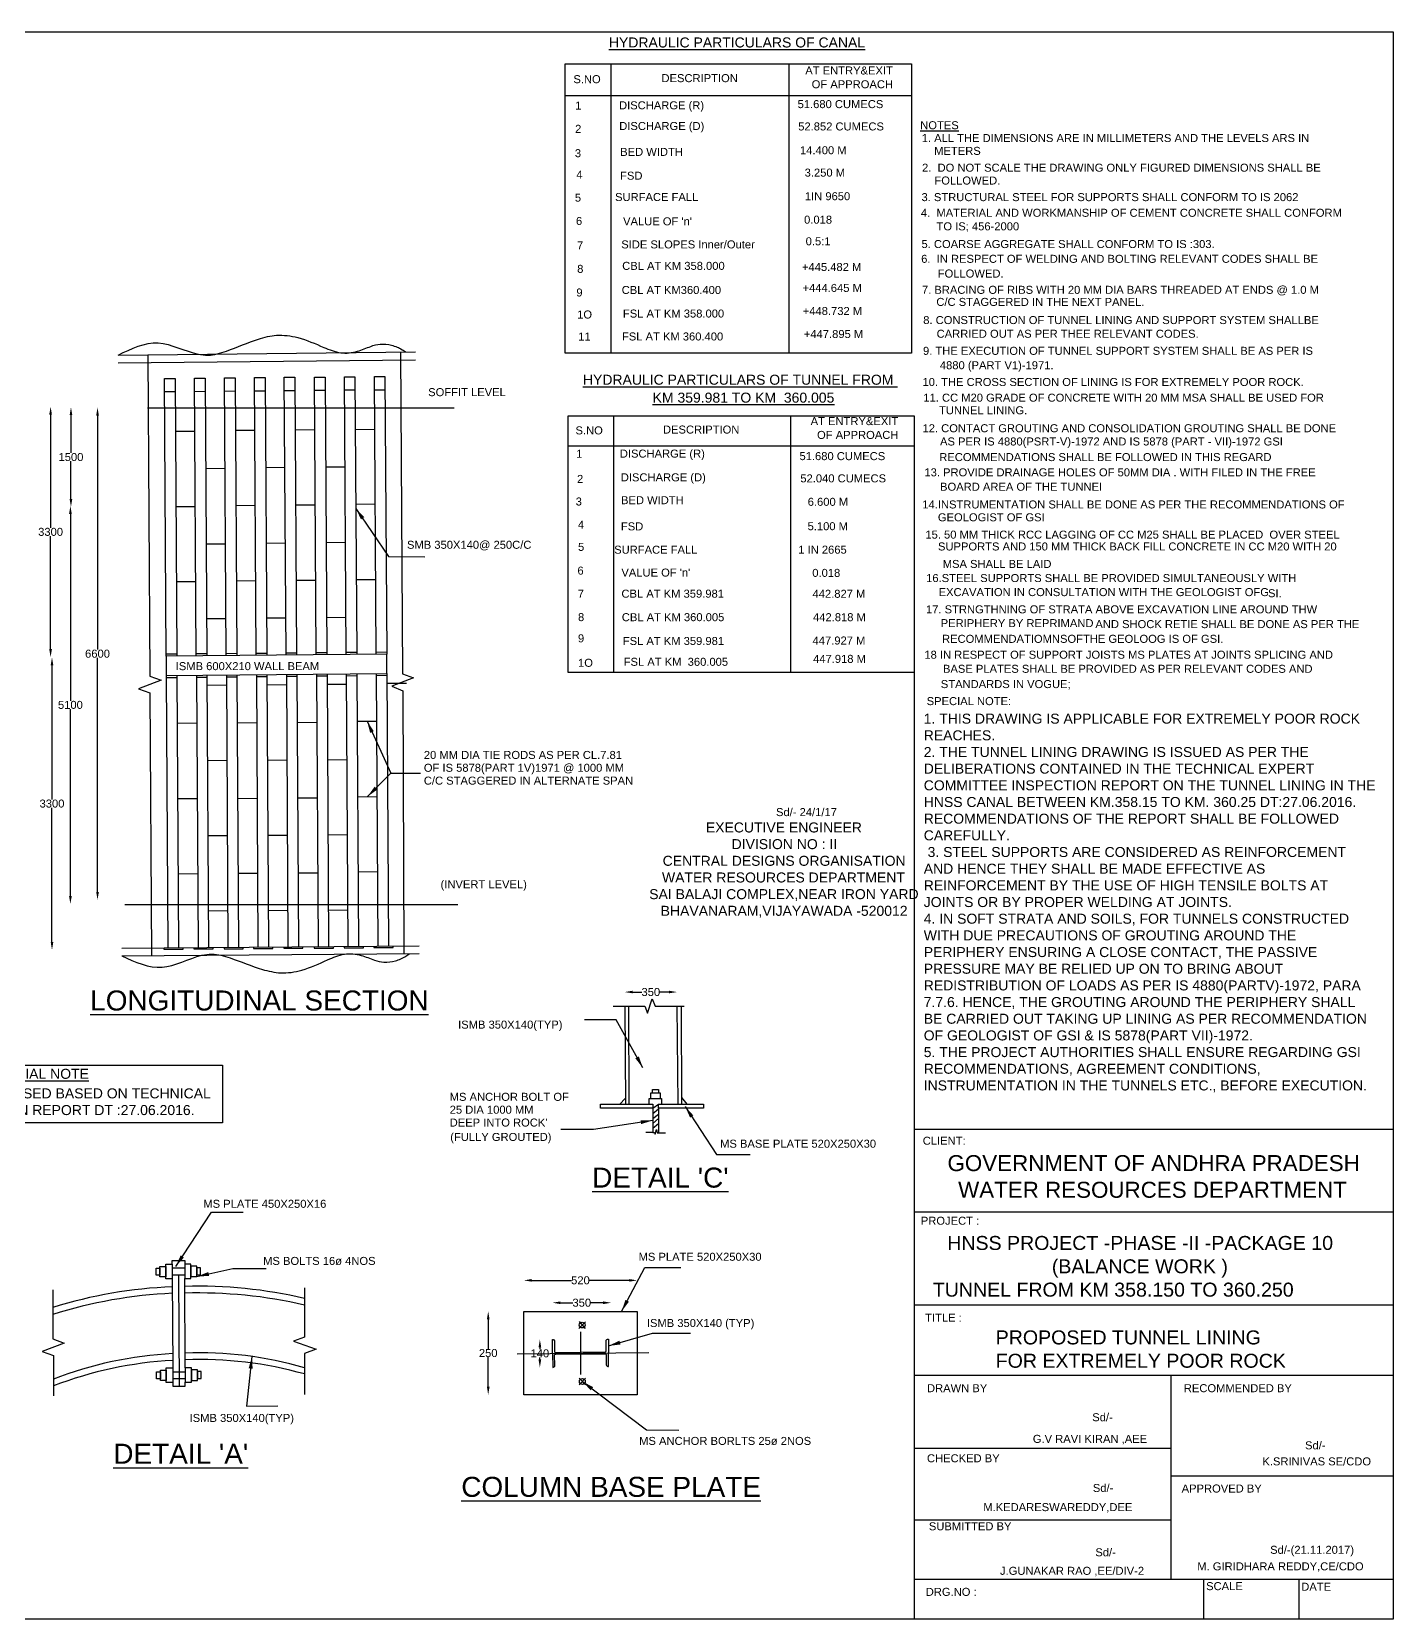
# Model space of a CAD drawing. Header units: millimetres. Extents: x -6547300 to -6541481, y 11661253 to 11665221.
# Drawn here: x -6544885 to -6541481, y 11661253 to 11665221 of the extents above; entities that cross this region are included whole.
import ezdxf

# ---------------------------------------------------------------- set-up
doc = ezdxf.new("R2010")
doc.units = ezdxf.units.MM
doc.header["$MEASUREMENT"] = 0
doc.layers.add('TEXT', color=7, linetype='Continuous')
doc.styles.get("Standard").update_dxf_attribs({"font": 'arial.ttf', "height": 20})
doc.dimstyles.get("Standard").update_dxf_attribs({"dimtxt": 200, "dimasz": 110, "dimexe": 0.18, "dimexo": 0.0625, "dimgap": 0.09, "dimtad": 0, "dimtih": 1, "dimtoh": 1, "dimdec": 0, "dimzin": 0, "dimdsep": 46, "dimtxsty": 'Standard', "dimblk": 'OBLIQUE', "dimcen": 0.09, "dimse1": 1, "dimse2": 1, "dimadec": 0, "dimazin": 0, "dimtfac": 1, "dimtdec": 0, "dimtofl": 0, "dimtmove": 0, "dimatfit": 3, "dimfxl": 1, "dimtolj": 1, "dimtzin": 0, "dimarcsym": 0})

# ---------------------------------------------------------------- blocks, each defined once
blk = doc.blocks.new('_Oblique')
at = {"color": 0, "linetype": 'ByBlock', "lineweight": -2}
blk.add_line((-0.5, -0.5), (0.5, 0.5), dxfattribs=at)
blk = doc.blocks.new('*D33')
at = {"layer": 'Defpoints', "color": 0, "transparency": 16777216}
for p in [(-6544590.4, 11664282), (-6544720.4, 11663051.3), (-6544590.4, 11663051.3)]:
    blk.add_point(p, dxfattribs=at)
at = {"layer": 'TEXT', "color": 0, "lineweight": -2, "transparency": 16777216}
for p, q in [((-6544720.4, 11664262), (-6544720.4, 11663677)), ((-6544720.4, 11663071.3), (-6544720.4, 11663656.4))]:
    blk.add_line(p, q, dxfattribs=at)
at = {"layer": 'TEXT', "color": 0, "transparency": 16777216}
for points in [[(-6544723.7, 11664262), (-6544717, 11664262), (-6544720.4, 11664282)], [(-6544723.7, 11663071.3), (-6544717, 11663071.3), (-6544720.4, 11663051.3)]]:
    blk.add_solid(points, dxfattribs=at)
at = {"layer": 'TEXT', "color": 0, "transparency": 16777216, "insert": (-6544720.4, 11663666.7), "char_height": 20, "attachment_point": 5}
blk.add_mtext('\\A1;6600', dxfattribs=at)
blk = doc.blocks.new('*D34')
at = {"layer": 'Defpoints', "color": 0, "transparency": 16777216}
for p in [(-6544591, 11664283), (-6544786.8, 11664033.3), (-6544591, 11664033.3)]:
    blk.add_point(p, dxfattribs=at)
at = {"layer": 'TEXT', "color": 0, "lineweight": -2, "transparency": 16777216}
for p, q in [((-6544786.8, 11664263), (-6544786.8, 11664168.5)), ((-6544786.8, 11664053.3), (-6544786.8, 11664147.9))]:
    blk.add_line(p, q, dxfattribs=at)
at = {"layer": 'TEXT', "color": 0, "transparency": 16777216}
for points in [[(-6544790.1, 11664263), (-6544783.5, 11664263), (-6544786.8, 11664283)], [(-6544790.1, 11664053.3), (-6544783.5, 11664053.3), (-6544786.8, 11664033.3)]]:
    blk.add_solid(points, dxfattribs=at)
at = {"layer": 'TEXT', "color": 0, "transparency": 16777216, "insert": (-6544786.8, 11664158.2), "char_height": 20, "attachment_point": 5}
blk.add_mtext('\\A1;1500', dxfattribs=at)
blk = doc.blocks.new('*D35')
at = {"layer": 'Defpoints', "color": 0, "transparency": 16777216}
for p in [(-6544528.1, 11664036.3), (-6544788.2, 11663041.1), (-6544528.1, 11663041.1)]:
    blk.add_point(p, dxfattribs=at)
at = {"layer": 'TEXT', "color": 0, "lineweight": -2, "transparency": 16777216}
for p, q in [((-6544788.2, 11664016.3), (-6544788.2, 11663549)), ((-6544788.2, 11663061.1), (-6544788.2, 11663528.4))]:
    blk.add_line(p, q, dxfattribs=at)
at = {"layer": 'TEXT', "color": 0, "transparency": 16777216}
for points in [[(-6544791.5, 11664016.3), (-6544784.8, 11664016.3), (-6544788.2, 11664036.3)], [(-6544791.5, 11663061.1), (-6544784.8, 11663061.1), (-6544788.2, 11663041.1)]]:
    blk.add_solid(points, dxfattribs=at)
at = {"layer": 'TEXT', "color": 0, "transparency": 16777216, "insert": (-6544788.2, 11663538.7), "char_height": 20, "attachment_point": 5}
blk.add_mtext('\\A1;5100', dxfattribs=at)
blk = doc.blocks.new('*D36')
at = {"layer": 'Defpoints', "color": 0, "transparency": 16777216}
for p in [(-6544598.6, 11664284.2), (-6544837.7, 11663658.2), (-6544598.6, 11663658.2)]:
    blk.add_point(p, dxfattribs=at)
at = {"layer": 'TEXT', "color": 0, "lineweight": -2, "transparency": 16777216}
for p, q in [((-6544837.7, 11664264.2), (-6544837.7, 11663981.5)), ((-6544837.7, 11663678.2), (-6544837.7, 11663960.9))]:
    blk.add_line(p, q, dxfattribs=at)
at = {"layer": 'TEXT', "color": 0, "transparency": 16777216}
for points in [[(-6544841.1, 11664264.2), (-6544834.4, 11664264.2), (-6544837.7, 11664284.2)], [(-6544841.1, 11663678.2), (-6544834.4, 11663678.2), (-6544837.7, 11663658.2)]]:
    blk.add_solid(points, dxfattribs=at)
at = {"layer": 'TEXT', "color": 0, "transparency": 16777216, "insert": (-6544837.7, 11663971.2), "char_height": 20, "attachment_point": 5}
blk.add_mtext('\\A1;3300', dxfattribs=at)
blk = doc.blocks.new('*D37')
at = {"layer": 'Defpoints', "color": 0, "transparency": 16777216}
for p in [(-6544552.1, 11663657.6), (-6544834.2, 11662926.4), (-6544552.1, 11662926.4)]:
    blk.add_point(p, dxfattribs=at)
at = {"layer": 'TEXT', "color": 0, "lineweight": -2, "transparency": 16777216}
for p, q in [((-6544834.2, 11663637.6), (-6544834.2, 11663302.3)), ((-6544834.2, 11662946.4), (-6544834.2, 11663281.7))]:
    blk.add_line(p, q, dxfattribs=at)
at = {"layer": 'TEXT', "color": 0, "transparency": 16777216}
for points in [[(-6544837.5, 11663637.6), (-6544830.8, 11663637.6), (-6544834.2, 11663657.6)], [(-6544837.5, 11662946.4), (-6544830.8, 11662946.4), (-6544834.2, 11662926.4)]]:
    blk.add_solid(points, dxfattribs=at)
at = {"layer": 'TEXT', "color": 0, "transparency": 16777216, "insert": (-6544834.2, 11663292), "char_height": 20, "attachment_point": 5}
blk.add_mtext('\\A1;3300', dxfattribs=at)
blk = doc.blocks.new('*D38')
at = {"layer": 'Defpoints', "color": 0, "transparency": 16777216}
for p in [(-6543272.1, 11662821), (-6543402.5, 11662786), (-6543272.1, 11662786)]:
    blk.add_point(p, dxfattribs=at)
at = {"layer": 'TEXT', "color": 0, "lineweight": -2, "transparency": 16777216}
for p, q in [((-6543382.5, 11662821), (-6543359.4, 11662821)), ((-6543292.1, 11662821), (-6543315.1, 11662821))]:
    blk.add_line(p, q, dxfattribs=at)
at = {"layer": 'TEXT', "color": 0, "transparency": 16777216}
for points in [[(-6543382.5, 11662824.4), (-6543382.5, 11662817.7), (-6543402.5, 11662821)], [(-6543292.1, 11662824.4), (-6543292.1, 11662817.7), (-6543272.1, 11662821)]]:
    blk.add_solid(points, dxfattribs=at)
at = {"layer": 'TEXT', "color": 0, "transparency": 16777216, "insert": (-6543337.3, 11662821), "char_height": 20, "attachment_point": 5}
blk.add_mtext('\\A1;350', dxfattribs=at)
blk = doc.blocks.new('*D39')
at = {"layer": 'Defpoints', "color": 0, "transparency": 16777216}
for p in [(-6543371.4, 11662100.3), (-6543655, 11662022.8), (-6543371.4, 11662022.8)]:
    blk.add_point(p, dxfattribs=at)
at = {"layer": 'TEXT', "color": 0, "lineweight": -2, "transparency": 16777216}
for p, q in [((-6543635, 11662100.3), (-6543535.3, 11662100.3)), ((-6543391.4, 11662100.3), (-6543491, 11662100.3))]:
    blk.add_line(p, q, dxfattribs=at)
at = {"layer": 'TEXT', "color": 0, "transparency": 16777216}
for points in [[(-6543635, 11662103.7), (-6543635, 11662097), (-6543655, 11662100.3)], [(-6543391.4, 11662103.7), (-6543391.4, 11662097), (-6543371.4, 11662100.3)]]:
    blk.add_solid(points, dxfattribs=at)
at = {"layer": 'TEXT', "color": 0, "transparency": 16777216, "insert": (-6543513.2, 11662100.3), "char_height": 20, "attachment_point": 5}
blk.add_mtext('\\A1;520', dxfattribs=at)
blk = doc.blocks.new('*D40')
at = {"layer": 'Defpoints', "color": 0, "transparency": 16777216}
for p in [(-6543436.5, 11662044.4), (-6543583.3, 11661917.8), (-6543436.5, 11661919.3)]:
    blk.add_point(p, dxfattribs=at)
at = {"layer": 'TEXT', "color": 0, "lineweight": -2, "transparency": 16777216}
for p, q in [((-6543563.3, 11662044.4), (-6543532.1, 11662044.4)), ((-6543456.5, 11662044.4), (-6543487.8, 11662044.4))]:
    blk.add_line(p, q, dxfattribs=at)
at = {"layer": 'TEXT', "color": 0, "transparency": 16777216}
for points in [[(-6543563.3, 11662047.7), (-6543563.3, 11662041), (-6543583.3, 11662044.4)], [(-6543456.5, 11662047.7), (-6543456.5, 11662041), (-6543436.5, 11662044.4)]]:
    blk.add_solid(points, dxfattribs=at)
at = {"layer": 'TEXT', "color": 0, "transparency": 16777216, "insert": (-6543509.9, 11662044.4), "char_height": 20, "attachment_point": 5}
blk.add_mtext('\\A1;350', dxfattribs=at)
blk = doc.blocks.new('*D41')
at = {"layer": 'Defpoints', "color": 0, "transparency": 16777216}
for p in [(-6543583.3, 11661952.8), (-6543614.7, 11661882.8), (-6543582.3, 11661882.8)]:
    blk.add_point(p, dxfattribs=at)
at = {"layer": 'TEXT', "color": 0, "lineweight": -2, "transparency": 16777216}
for p, q in [((-6543614.7, 11661932.8), (-6543614.7, 11661928.1)), ((-6543614.7, 11661902.8), (-6543614.7, 11661907.5))]:
    blk.add_line(p, q, dxfattribs=at)
at = {"layer": 'TEXT', "color": 0, "transparency": 16777216}
for points in [[(-6543618, 11661932.8), (-6543611.3, 11661932.8), (-6543614.7, 11661952.8)], [(-6543618, 11661902.8), (-6543611.3, 11661902.8), (-6543614.7, 11661882.8)]]:
    blk.add_solid(points, dxfattribs=at)
at = {"layer": 'TEXT', "color": 0, "transparency": 16777216, "insert": (-6543614.7, 11661917.8), "char_height": 20, "attachment_point": 5}
blk.add_mtext('\\A1;140', dxfattribs=at)
blk = doc.blocks.new('*D42')
at = {"layer": 'Defpoints', "color": 0, "transparency": 16777216}
for p in [(-6543655, 11662022.8), (-6543743.8, 11661814.3), (-6543655, 11661814.3)]:
    blk.add_point(p, dxfattribs=at)
at = {"layer": 'TEXT', "color": 0, "lineweight": -2, "transparency": 16777216}
for p, q in [((-6543743.8, 11662002.8), (-6543743.8, 11661928.9)), ((-6543743.8, 11661834.3), (-6543743.8, 11661908.3))]:
    blk.add_line(p, q, dxfattribs=at)
at = {"layer": 'TEXT', "color": 0, "transparency": 16777216}
for points in [[(-6543747.1, 11662002.8), (-6543740.4, 11662002.8), (-6543743.8, 11662022.8)], [(-6543747.1, 11661834.3), (-6543740.4, 11661834.3), (-6543743.8, 11661814.3)]]:
    blk.add_solid(points, dxfattribs=at)
at = {"layer": 'TEXT', "color": 0, "transparency": 16777216, "insert": (-6543743.8, 11661918.6), "char_height": 20, "attachment_point": 5}
blk.add_mtext('\\A1;250', dxfattribs=at)

msp = doc.modelspace()

# ---------------------------------------------------------------- linework, layer by layer
at = {"layer": 'TEXT', "color": 0}
for points in [[(-6547300, 11665221.4), (-6541481.5, 11665221.4), (-6541481.5, 11661253.2), (-6547300, 11661253.2)], [(-6543551.2, 11665141.5), (-6542685.9, 11665141.5), (-6542685.9, 11664418.2), (-6543551.2, 11664418.2)], [(-6543544.3, 11664261.1), (-6542679.3, 11664261.1), (-6542679.3, 11663619.4), (-6543544.3, 11663619.4)], [(-6545341.7, 11662637.9), (-6544407.6, 11662637.9), (-6544407.6, 11662494.1), (-6545341.7, 11662494.1)], [(-6543463.1, 11662540.6), (-6543332.7, 11662540.6), (-6543332.7, 11662530.7), (-6543463.1, 11662530.7)], [(-6543318.5, 11662540.6), (-6543205.4, 11662540.6), (-6543205.4, 11662530.7), (-6543318.5, 11662530.7)], [(-6544564.6, 11662130.9), (-6544564.6, 11662113.7), (-6544574.2, 11662113.7), (-6544574.2, 11662130.9)], [(-6544549.6, 11662135.1), (-6544549.6, 11662109.2), (-6544564.6, 11662109.2), (-6544564.6, 11662135.1)], [(-6544533.5, 11662141), (-6544533.5, 11662104.3), (-6544549.6, 11662104.3), (-6544549.6, 11662141)], [(-6544502.2, 11662141), (-6544502.2, 11662105.2), (-6544487, 11662105.2), (-6544487, 11662141)], [(-6544487, 11662136.2), (-6544487, 11662109.7), (-6544471.8, 11662109.7), (-6544471.8, 11662136.2)], [(-6544471.8, 11662131.9), (-6544471.8, 11662114.5), (-6544463, 11662114.5), (-6544463, 11662131.9)], [(-6543655, 11662022.8), (-6543371.4, 11662022.8), (-6543371.4, 11661814.3), (-6543655, 11661814.3)], [(-6544532.2, 11661881.5), (-6544532.2, 11661844.8), (-6544548.4, 11661844.8), (-6544548.4, 11661881.5)], [(-6544500.9, 11661881.5), (-6544500.9, 11661845.7), (-6544485.7, 11661845.7), (-6544485.7, 11661881.5)], [(-6544563.3, 11661871.4), (-6544563.3, 11661854.3), (-6544573, 11661854.3), (-6544573, 11661871.4)], [(-6544548.4, 11661875.6), (-6544548.4, 11661849.7), (-6544563.3, 11661849.7), (-6544563.3, 11661875.6)], [(-6544485.7, 11661876.7), (-6544485.7, 11661850.2), (-6544470.5, 11661850.2), (-6544470.5, 11661876.7)], [(-6544470.5, 11661872.4), (-6544470.5, 11661855.1), (-6544461.7, 11661855.1), (-6544461.7, 11661872.4)]]:
    msp.add_lwpolyline(points, close=True, dxfattribs=at)
for points in [[(-6543436.1, 11664418.2), (-6543436.1, 11665141.5)], [(-6542992.5, 11665141.5), (-6542992.5, 11664418.2)], [(-6543551.2, 11665061.9), (-6542685.9, 11665061.9)], [(-6544668.8, 11664413.3), (-6543925.3, 11664420.9)], [(-6543963, 11664420.5), (-6543958.1, 11663616.4), (-6543930.5, 11663606.1), (-6543984.6, 11663585.6), (-6543957.5, 11663574.3), (-6543954.5, 11662916.7)], [(-6544668.8, 11664393.7), (-6543925.3, 11664401.2)], [(-6544594.9, 11664414.1), (-6544589.7, 11663610.5), (-6544561.2, 11663600.3), (-6544617.8, 11663578.6), (-6544589.3, 11663568.6), (-6544585.5, 11662912)], [(-6544548.6, 11663660.3), (-6544553.1, 11664354.9), (-6544526.7, 11664354.9), (-6544522.3, 11663660.5)], [(-6544473.6, 11663660.9), (-6544478.1, 11664355.6), (-6544451.6, 11664355.6), (-6544447.2, 11663661.2)], [(-6544398.5, 11663661.6), (-6544403, 11664356.2), (-6544376.5, 11664356.2), (-6544372.1, 11663661.8)], [(-6544323.7, 11663662.3), (-6544328.1, 11664356.9), (-6544301.7, 11664356.9), (-6544297.3, 11663662.5)], [(-6544249.1, 11663662.9), (-6544253.6, 11664357.6), (-6544227.1, 11664357.6), (-6544222.7, 11663663.2)], [(-6544173.5, 11663663.6), (-6544178, 11664358.2), (-6544151.6, 11664358.2), (-6544147.1, 11663663.9)], [(-6544098.8, 11663664.3), (-6544103.3, 11664358.9), (-6544076.8, 11664358.9), (-6544072.4, 11663664.5)], [(-6544023.8, 11663665), (-6544028.3, 11664359.6), (-6544001.9, 11664359.6), (-6543997.5, 11663665.2)], [(-6544552.9, 11664321.9), (-6544526.5, 11664322)], [(-6544477.8, 11664322.5), (-6544451.4, 11664322.7)], [(-6544402.8, 11664323.2), (-6544376.3, 11664323.4)], [(-6544327.9, 11664323.9), (-6544301.5, 11664324.1)], [(-6544253.4, 11664324.6), (-6544226.9, 11664324.7)], [(-6544177.8, 11664325.2), (-6544151.3, 11664325.4)], [(-6544103.1, 11664325.9), (-6544076.6, 11664326.1)], [(-6544028.1, 11664326.6), (-6544001.7, 11664326.7)], [(-6544595.1, 11664281.5), (-6543828.6, 11664281.5)], [(-6543429.4, 11663619.4), (-6543429.4, 11664261.1)], [(-6542988, 11664261.1), (-6542988, 11663619.4)], [(-6544525.8, 11664222.7), (-6544477.2, 11664223)], [(-6544375.7, 11664225.2), (-6544327.1, 11664225.6)], [(-6544226.3, 11664226.6), (-6544177.7, 11664226.9)], [(-6544076, 11664227.4), (-6544027.4, 11664227.7)], [(-6543544.3, 11664186.1), (-6542679.3, 11664186.1)], [(-6544450.2, 11664129.8), (-6544401.5, 11664130.1)], [(-6544300.3, 11664132.3), (-6544251.6, 11664132.7)], [(-6544150.1, 11664133.6), (-6544101.5, 11664133.9)], [(-6544524.6, 11664034.8), (-6544476, 11664035.1)], [(-6544374.5, 11664037.6), (-6544325.9, 11664037.9)], [(-6544225.1, 11664038.6), (-6544176.5, 11664038.9)], [(-6544074.8, 11664040.7), (-6544026.2, 11664041)], [(-6544299.1, 11663943.4), (-6544250.4, 11663943.7)], [(-6544148.9, 11663945.1), (-6544100.3, 11663945.4)], [(-6544449, 11663941), (-6544400.3, 11663941.3)], [(-6544523.4, 11663847.1), (-6544474.8, 11663847.4)], [(-6544373.3, 11663849.2), (-6544324.7, 11663849.5)], [(-6544223.9, 11663850.4), (-6544175.3, 11663850.7)], [(-6544073.6, 11663851.8), (-6544025, 11663852.2)], [(-6544447.8, 11663754.4), (-6544399.2, 11663754.7)], [(-6544297.9, 11663756.2), (-6544249.2, 11663756.5)], [(-6544147.7, 11663757.4), (-6544099.1, 11663757.7)], [(-6544548.7, 11663666.2), (-6544522.3, 11663666.3)], [(-6544473.6, 11663666.9), (-6544447.2, 11663667)], [(-6544398.5, 11663667.5), (-6544372.1, 11663667.7)], [(-6544323.7, 11663668.2), (-6544297.3, 11663668.4)], [(-6544249.1, 11663668.9), (-6544222.7, 11663669)], [(-6544173.5, 11663669.5), (-6544147.2, 11663669.7)], [(-6544098.8, 11663670.2), (-6544072.4, 11663670.4)], [(-6544023.9, 11663670.9), (-6543997.5, 11663671.1)], [(-6544548.6, 11663660.3), (-6544548.6, 11663612.5), (-6543997.4, 11663617.5), (-6543997.4, 11663665.2), (-6544548.6, 11663660.3)], [(-6544548.6, 11663612.5), (-6544544.6, 11662931.9)], [(-6544548.6, 11663607.4), (-6544522, 11663607.6)], [(-6544522, 11663612.7), (-6544518, 11662932.1)], [(-6544473.2, 11663613.2), (-6544469.2, 11662932.6)], [(-6544473.2, 11663608.1), (-6544447, 11663608.4)], [(-6544447, 11663613.4), (-6544443, 11662932.8)], [(-6544446.9, 11663588.4), (-6544398.1, 11663588.7)], [(-6544398.3, 11663613.9), (-6544394.3, 11662933.2)], [(-6544398.3, 11663608.9), (-6544372.3, 11663609.1)], [(-6544372.3, 11663614.1), (-6544368.3, 11662933.5)], [(-6544323.4, 11663614.5), (-6544319.4, 11662933.9)], [(-6544323.4, 11663609.6), (-6544297.2, 11663609.9)], [(-6544297.2, 11663614.8), (-6544293.2, 11662934.2)], [(-6544297.2, 11663589.3), (-6544248.4, 11663589.6)], [(-6544248.4, 11663615.2), (-6544244.4, 11662934.6)], [(-6544248.4, 11663610.4), (-6544222.4, 11663610.6)], [(-6544222.4, 11663615.5), (-6544218.4, 11662934.8)], [(-6544173, 11663615.9), (-6544169, 11662935.3)], [(-6544172.9, 11663611.1), (-6544146.7, 11663611.4)], [(-6544147.3, 11663590.2), (-6544098.5, 11663590.5)], [(-6544146.7, 11663616.2), (-6544142.7, 11662935.5)], [(-6544098.5, 11663616.6), (-6544094.5, 11662936)], [(-6544098.5, 11663611.8), (-6544071.8, 11663612.1)], [(-6544071.8, 11663616.8), (-6544067.8, 11662936.2)], [(-6544023.6, 11663617.3), (-6544019.6, 11662936.7)], [(-6544023.5, 11663612.6), (-6543997.4, 11663612.8)], [(-6543997.4, 11663617.5), (-6543993.4, 11662936.9)], [(-6543996.7, 11663593.3), (-6543947.9, 11663593.5)], [(-6542679.3, 11663619.4), (-6542679.3, 11661253.2)], [(-6544521.3, 11663493.3), (-6544472.5, 11663493.6)], [(-6544371.6, 11663494.2), (-6544322.8, 11663494.5)], [(-6544221.7, 11663495.1), (-6544172.9, 11663495.4)], [(-6544071.1, 11663498.2), (-6544022.3, 11663498.4)], [(-6544445.8, 11663400), (-6544397, 11663400.3)], [(-6544296.1, 11663400.8), (-6544247.3, 11663401.1)], [(-6544146.2, 11663401.7), (-6544097.4, 11663402)], [(-6544070, 11663309.2), (-6544021.2, 11663309.5)], [(-6544520.2, 11663304.4), (-6544471.4, 11663304.7)], [(-6544370.5, 11663305.2), (-6544321.7, 11663305.5)], [(-6544220.6, 11663306.1), (-6544171.8, 11663306.4)], [(-6544444.7, 11663212.3), (-6544395.8, 11663212.6)], [(-6544295, 11663213.2), (-6544246.2, 11663213.5)], [(-6544145.1, 11663214.1), (-6544096.3, 11663214.4)], [(-6544519.1, 11663116.9), (-6544470.3, 11663117.2)], [(-6544369.4, 11663117.8), (-6544320.6, 11663118.1)], [(-6544219.5, 11663118.7), (-6544170.7, 11663119)], [(-6544068.9, 11663121.8), (-6544020.1, 11663122.1)], [(-6544652.4, 11663040.1), (-6543819.9, 11663040.1)], [(-6544443.6, 11663024.2), (-6544394.7, 11663024.5)], [(-6544293.9, 11663025.1), (-6544245.1, 11663025.4)], [(-6544144, 11663026), (-6544095.2, 11663026.3)], [(-6544659.9, 11662931), (-6543916.4, 11662936.6)], [(-6544659.6, 11662911.4), (-6543916, 11662917)], [(-6544554.5, 11662931.8), (-6544554.5, 11662928.2), (-6544506.6, 11662928.2), (-6544506.6, 11662932.2)], [(-6544479.4, 11662932.4), (-6544479.4, 11662928.8), (-6544431.5, 11662928.8), (-6544431.5, 11662932.7)], [(-6544403.9, 11662932.9), (-6544403.9, 11662929.3), (-6544356.1, 11662929.3), (-6544356.1, 11662933.3)], [(-6544330.3, 11662933.5), (-6544330.3, 11662929.9), (-6544282.4, 11662929.9), (-6544282.4, 11662933.9)], [(-6544254.8, 11662934.1), (-6544254.8, 11662930.5), (-6544206.9, 11662930.5), (-6544207, 11662934.4)], [(-6544178.6, 11662934.6), (-6544178.6, 11662931.1), (-6544130.7, 11662931.1), (-6544130.7, 11662935)], [(-6544103.8, 11662935.2), (-6544103.8, 11662931.6), (-6544055.9, 11662931.6), (-6544055.9, 11662935.6)], [(-6544029.5, 11662935.8), (-6544029.5, 11662932.2), (-6543981.6, 11662932.2), (-6543981.6, 11662936.1)], [(-6543431.3, 11662786), (-6543352.6, 11662786), (-6543345.3, 11662768.3), (-6543333.9, 11662804), (-6543326.4, 11662786), (-6543254.2, 11662786)], [(-6543402.5, 11662786), (-6543401, 11662540.6)], [(-6543391.1, 11662540.6), (-6543391.9, 11662786)], [(-6543272.1, 11662786), (-6543270, 11662540.6)], [(-6543261.8, 11662786), (-6543260.4, 11662540.6)], [(-6543401.1, 11662555.1), (-6543414.7, 11662540.6)], [(-6543337.3, 11662554.7), (-6543337.3, 11662569.3), (-6543314.3, 11662569.3), (-6543314.3, 11662554.7)], [(-6543333.1, 11662569.3), (-6543333.1, 11662577), (-6543318.4, 11662577), (-6543318.4, 11662569.3)], [(-6543260.5, 11662557.4), (-6543247.3, 11662540.6)], [(-6543332.7, 11662530.7), (-6543332.7, 11662469.7), (-6543350.1, 11662469.7)], [(-6543341.7, 11662540.6), (-6543341.7, 11662554.7), (-6543310.4, 11662554.7), (-6543310.4, 11662540.6)], [(-6543332.7, 11662530.7), (-6543318.5, 11662540.6)], [(-6543332.7, 11662517.1), (-6543318.5, 11662528.7)], [(-6543332.7, 11662504.5), (-6543318.5, 11662516.1)], [(-6543318.5, 11662530.7), (-6543318.5, 11662469)], [(-6543332.7, 11662492.8), (-6543318.5, 11662504.7)], [(-6543332.7, 11662480.5), (-6543318.5, 11662492.8)], [(-6543332.7, 11662469.7), (-6543328.1, 11662469.7), (-6543326.7, 11662465.4), (-6543323.3, 11662477.2), (-6543321.5, 11662469), (-6543300.4, 11662469)], [(-6542679.3, 11662478.1), (-6541481.5, 11662478.1)], [(-6542679.3, 11662271.4), (-6541481.5, 11662271.4)], [(-6544533.5, 11662141), (-6544533.5, 11662150.2), (-6544502.2, 11662150.2), (-6544502.2, 11662141)], [(-6544533.5, 11662131.4), (-6544502.2, 11662131.4)], [(-6544533.5, 11662114.5), (-6544502.2, 11662114.5)], [(-6544533.5, 11662104.3), (-6544532.2, 11661881.5)], [(-6544518.3, 11662114.5), (-6544516.6, 11661835.7)], [(-6544500.9, 11661881.5), (-6544502.2, 11662105.2)], [(-6544202.9, 11662081.3), (-6544202.9, 11661958), (-6544230.4, 11661948), (-6544174.1, 11661928.2), (-6544203, 11661917.2), (-6544203, 11661815.2)], [(-6544832.1, 11662076.3), (-6544832.1, 11661954.3), (-6544803.9, 11661943.3), (-6544858.5, 11661922.6), (-6544830.7, 11661912.4), (-6544830.7, 11661811.3)], [(-6542679.3, 11662039), (-6541481.5, 11662039)], [(-6543501, 11661996.7), (-6543517.1, 11661979.9)], [(-6543516.7, 11661997.1), (-6543501.2, 11661980)], [(-6543513.3, 11661971.6), (-6543513.3, 11661865.3)], [(-6543671.7, 11661916.9), (-6543341.9, 11661920.2)], [(-6544532.2, 11661872), (-6544500.9, 11661872)], [(-6544532.2, 11661854.9), (-6544500.9, 11661854.9)], [(-6544532.2, 11661844.8), (-6544532.2, 11661835.7), (-6544500.9, 11661835.7), (-6544500.9, 11661845.7)], [(-6543500.6, 11661855.8), (-6543516.6, 11661838.9)], [(-6543516.2, 11661856.2), (-6543500.7, 11661839.1)], [(-6542679.3, 11661863.5), (-6541481.5, 11661863.5)], [(-6542037.2, 11661863.5), (-6542037.2, 11661353.2)], [(-6542679.3, 11661680.7), (-6542037.2, 11661680.7)], [(-6542037.2, 11661611.9), (-6541481.5, 11661611.9)], [(-6542679.3, 11661501.9), (-6542037.2, 11661501.9)], [(-6542679.3, 11661353.2), (-6541481.5, 11661353.2)], [(-6541956.2, 11661353.2), (-6541956.2, 11661253.2)], [(-6541717.8, 11661353.2), (-6541717.8, 11661253.2)]]:
    msp.add_lwpolyline(points, dxfattribs=at)
for points in [[(-6543583.3, 11661917.8), (-6543583.3, 11661952.8, -0.479399), (-6543578.1, 11661947.3), (-6543578.1, 11661923.2, 0.463151), (-6543574.5, 11661920.1), (-6543451.7, 11661921.6, 0.421162), (-6543448.8, 11661924.6), (-6543449.2, 11661948.8, -0.46093), (-6543443.5, 11661953.7), (-6543443.2, 11661919.2)], [(-6543583.3, 11661917.8), (-6543582.6, 11661882.8, 0.479399), (-6543577.5, 11661888.4), (-6543578, 11661912.6, -0.463151), (-6543574.5, 11661915.7), (-6543451.6, 11661916.7, -0.421162), (-6543448.7, 11661913.7), (-6543448.6, 11661889.5, 0.46093), (-6543442.8, 11661884.7), (-6543443.2, 11661919.2)]]:
    msp.add_lwpolyline(points, format="xyb", dxfattribs=at)
for centre in [(-6543509, 11661988.6), (-6543508.5, 11661847.7)]:
    msp.add_circle(centre, 7.32, dxfattribs=at)
for centre, radius, start, end in [((-6544486.8, 11660920), 1165.1, 92.2924, 107.2449), ((-6544467.3, 11660940.7), 1145.1, 76.6483, 91.7381), ((-6544479.5, 11660890.4), 1178.9, 92.6154, 107.4073), ((-6544468.8, 11660884.1), 1184.8, 77.0295, 91.6026), ((-6544482.5, 11660953), 965.6, 92.9657, 111.1419), ((-6544482.5, 11660935.8), 965.6, 92.9657, 111.1419), ((-6544464.1, 11660996.1), 923.1, 73.566, 92.297), ((-6544465.1, 11660935.2), 967.3, 74.2746, 92.1273)]:
    msp.add_arc(centre, radius, start, end, dxfattribs=at)
for points in [[(-6544668.8, 11664413.3), (-6544568.9, 11664443.6), (-6544468.7, 11664415.4), (-6544444.2, 11664412.8), (-6544398.4, 11664423.2), (-6544318.2, 11664453.2), (-6544272.7, 11664462.7), (-6544219.9, 11664456.8), (-6544154.7, 11664432.4), (-6544112.5, 11664419), (-6544070.4, 11664422.7), (-6544037.6, 11664434.8), (-6544014, 11664440.5), (-6543985.5, 11664437.8), (-6543958.8, 11664426.7), (-6543949.4, 11664420.6)], [(-6544659.6, 11662911.4), (-6544559.1, 11662882.9), (-6544459.4, 11662912.9), (-6544435, 11662915.9), (-6544389, 11662906.3), (-6544308.3, 11662877.7), (-6544262.6, 11662869), (-6544209.9, 11662875.8), (-6544145.2, 11662901.4), (-6544103.3, 11662915.6), (-6544061, 11662912.6), (-6544028, 11662901.1), (-6544004.4, 11662895.8), (-6543975.9, 11662899.1), (-6543949.4, 11662910.6), (-6543940.2, 11662916.9)]]:
    msp.add_spline(points, degree=3, dxfattribs=at)

# ---------------------------------------------------------------- texts
for s, height, p in [('%%UHYDRAULIC PARTICULARS OF CANAL', 25, (-6543442.1, 11665182.1)), ('AT ENTRY&EXIT', 20, (-6542951.2, 11665114.6)), ('S.NO', 20, (-6543530.9, 11665092.8)), ('DESCRIPTION', 20, (-6543310.7, 11665095.4)), ('OF APPROACH', 20, (-6542935.2, 11665080.1)), ('1', 20, (-6543526.1, 11665027)), ('DISCHARGE (R)', 20, (-6543416.8, 11665027.5)), ('51.680 CUMECS', 20, (-6542970.4, 11665030.5)), ('2', 20, (-6543526.6, 11664968.7)), ('DISCHARGE (D)', 20, (-6543416.3, 11664975.8)), ('52.852 CUMECS', 20, (-6542968.9, 11664974.7)), ('%%UNOTES', 20, (-6542663.9, 11664977.7)), ('1. ALL THE DIMENSIONS ARE IN MILLIMETERS AND THE LEVELS ARS IN ', 20, (-6542660.1, 11664945.7)), ('3', 20, (-6543527.2, 11664907.8)), ('BED WIDTH', 20, (-6543413.9, 11664911.1)), ('14.400 M', 20, (-6542964.4, 11664915.2)), ('    METERS ', 20, (-6542660.1, 11664913.6)), ('4', 20, (-6543523.5, 11664854.5)), ('FSD', 20, (-6543414.1, 11664851.6)), ('3.250 M', 20, (-6542952.8, 11664859.3)), ('2.  DO NOT SCALE THE DRAWING ONLY FIGURED DIMENSIONS SHALL BE ', 20, (-6542659.4, 11664871.6)), ('    FOLLOWED.', 20, (-6542659.4, 11664839.5)), ('5', 20, (-6543527.2, 11664796.7)), ('SURFACE FALL', 20, (-6543426.7, 11664798.3)), ('1IN 9650', 20, (-6542952.3, 11664800.3)), ('3. STRUCTURAL STEEL FOR SUPPORTS SHALL CONFORM TO IS 2062', 20, (-6542660.7, 11664798)), ('4.  MATERIAL AND WORKMANSHIP OF CEMENT CONCRETE SHALL CONFORM ', 20, (-6542662.2, 11664758.9)), ('6', 20, (-6543524.5, 11664738.4)), ("VALUE OF 'n'", 20, (-6543406.7, 11664737.5)), ('0.018', 20, (-6542954.2, 11664741.6)), ('TO IS; 456-2000', 20, (-6542623.1, 11664725)), ('SIDE SLOPES Inner/Outer', 20, (-6543411.2, 11664679.8)), ('0.5:1', 20, (-6542950.2, 11664687.6)), ('5. COARSE AGGREGATE SHALL CONFORM TO IS :303.', 20, (-6542660.7, 11664680.7)), ('7', 20, (-6543521.9, 11664677.3)), ('6.  IN RESPECT OF WELDING AND BOLTING RELEVANT CODES SHALL BE', 20, (-6542661.5, 11664643.8)), ('8', 20, (-6543521.4, 11664618.7)), ('CBL AT KM 358.000', 20, (-6543408.9, 11664626.2)), ('+445.482 M', 20, (-6542959.5, 11664623.4)), ('FOLLOWED.', 20, (-6542620.1, 11664607)), ('9', 20, (-6543523.5, 11664559.7)), ('CBL AT KM360.400', 20, (-6543410.1, 11664565.9)), ('+444.645 M', 20, (-6542958.1, 11664571)), ('7. BRACING OF RIBS WITH 20 MM DIA BARS THREADED AT ENDS @ 1.0 M', 20, (-6542659.6, 11664566.3)), ('C/C STAGGERED IN THE NEXT PANEL.', 20, (-6542623.6, 11664536.1)), ('1O', 20, (-6543521.4, 11664504.6)), ('FSL AT KM 358.000', 20, (-6543407.1, 11664507)), ('+448.732 M', 20, (-6542957.5, 11664513.4)), ('8. CONSTRUCTION OF TUNNEL LINING AND SUPPORT SYSTEM SHALLBE ', 20, (-6542656.4, 11664490.7)), ('11', 20, (-6543518.7, 11664449.5)), ('FSL AT KM 360.400', 20, (-6543409.5, 11664449.7)), ('+447.895 M', 20, (-6542954.8, 11664455.8)), ('CARRIED OUT AS PER THEE RELEVANT CODES.', 20, (-6542622.9, 11664456.5)), ('9. THE EXECUTION OF TUNNEL SUPPORT SYSTEM SHALL BE AS PER IS ', 20, (-6542657, 11664413.8)), ('4880 (PART V1)-1971.', 20, (-6542614.8, 11664377.8)), ('%%UHYDRAULIC PARTICULARS OF TUNNEL FROM ', 25, (-6543506.9, 11664339.1)), ('10. THE CROSS SECTION OF LINING IS FOR EXTREMELY POOR ROCK.', 20, (-6542658.2, 11664335.9)), ('SOFFIT LEVEL', 20, (-6543893.9, 11664310.5)), ('%%UKM 359.981 TO KM  360.005', 25, (-6543332.8, 11664294.3)), ('11. CC M20 GRADE OF CONCRETE WITH 20 MM MSA SHALL BE USED FOR', 20, (-6542656.1, 11664296.7)), ('TUNNEL LINING.', 20, (-6542616.9, 11664265.2)), ('S.NO', 20, (-6543525.6, 11664214.9)), ('DESCRIPTION', 20, (-6543306.9, 11664217)), ('AT ENTRY&EXIT', 20, (-6542937.8, 11664238.1)), ('OF APPROACH', 20, (-6542921.8, 11664203.6)), ('12. CONTACT GROUTING AND CONSOLIDATION GROUTING SHALL BE DONE', 20, (-6542658.2, 11664220.3)), ('AS PER IS 4880(PSRT-V)-1972 AND IS 5878 (PART - VII)-1972 GSI', 20, (-6542614.4, 11664187.2)), ('1', 20, (-6543524.1, 11664156.5)), ('DISCHARGE (R)', 20, (-6543414.8, 11664156.9)), ('51.680 CUMECS', 20, (-6542965.7, 11664150.6)), ('RECOMMENDATIONS SHALL BE FOLLOWED IN THIS REGARD', 20, (-6542616.3, 11664148.2)), ('2', 20, (-6543521.8, 11664093.6)), ('DISCHARGE (D)', 20, (-6543412.4, 11664097.6)), ('52.040 CUMECS', 20, (-6542963.6, 11664095)), ('13. PROVIDE DRAINAGE HOLES OF 50MM DIA . WITH FILED IN THE FREE', 20, (-6542653.4, 11664110.1)), ('BOARD AREA OF THE TUNNEI', 20, (-6542614.3, 11664074.1)), ('3', 20, (-6543525.1, 11664037.2)), ('BED WIDTH', 20, (-6543411.8, 11664040.5)), ('6.600 M', 20, (-6542945.1, 11664036.4)), ('14.INSTRUMENTATION SHALL BE DONE AS PER THE RECOMMENDATIONS OF ', 20, (-6542658.6, 11664029.8)), ('4', 20, (-6543519.5, 11663979.5)), ('FSD', 20, (-6543412.1, 11663975)), ('5.100 M', 20, (-6542945.5, 11663975.4)), ('     GEOLOGIST OF GSI', 20, (-6542658.6, 11663997.7)), ('SMB 350X140@ 250C/C', 20, (-6543946.8, 11663929)), ('5', 20, (-6543519.2, 11663923.8)), ('15. 50 MM THICK RCC LAGGING OF CC M25 SHALL BE PLACED  OVER STEEL ', 20, (-6542651, 11663954.4)), ('SUPPORTS AND 150 MM THICK BACK FILL CONCRETE IN CC M20 WITH 20', 20, (-6542619.5, 11663924.8)), ('SURFACE FALL', 20, (-6543428.9, 11663916.7)), ('1 IN 2665', 20, (-6542968.8, 11663916.8)), ('6', 20, (-6543520.7, 11663864.5)), ("VALUE OF 'n'", 20, (-6543410.9, 11663859.5)), ('0.018', 20, (-6542933.7, 11663858.8)), ('16.STEEL SUPPORTS SHALL BE PROVIDED SIMULTANEOUSLY WITH', 20, (-6542649.1, 11663845.8)), ('MSA SHALL BE LAID', 20, (-6542607.6, 11663881.1)), ('7', 20, (-6543519.9, 11663806.7)), (' CBL AT KM 359.981', 20, (-6543418.5, 11663806.8)), ('442.827 M', 20, (-6542933.1, 11663806.5)), ('EXCAVATION IN CONSULTATION WITH THE GEOLOGIST OFG', 20, (-6542617.9, 11663810.7)), ('SI.', 20, (-6541794.6, 11663807.9)), ('17. STRNGTHNING OF STRATA ABOVE EXCAVATION LINE AROUND THW ', 20, (-6542649.5, 11663767.6)), ('8', 20, (-6543519.3, 11663748.2)), ('CBL AT KM 360.005', 20, (-6543409.8, 11663748)), ('442.818 M', 20, (-6542931.8, 11663748)), ('PERIPHERY BY REPRIMAND ', 20, (-6542612.7, 11663733.1)), ('AND SHOCK RETIE SHALL BE DONE AS PER THE', 20, (-6542226.1, 11663730.7)), ('9', 20, (-6543519.5, 11663695.1)), (' FSL AT KM 359.981', 20, (-6543415.1, 11663688.6)), ('447.927 M', 20, (-6542933, 11663689.7)), ('RECOMMENDATIOMNSOFTHE GEOLOOG IS OF GSI.', 20, (-6542609.4, 11663693.9)), ('18 IN RESPECT OF SUPPORT JOISTS MS PLATES AT JOINTS SPLICING AND', 20, (-6542653.5, 11663654.2)), ('ISMB 600X210 WALL BEAM', 20, (-6544524.9, 11663625.6)), ('1O', 20, (-6543519.3, 11663634)), ('FSL AT KM  360.005', 20, (-6543405.1, 11663636.5)), ('447.918 M', 20, (-6542931.7, 11663643.8)), ('BASE PLATES SHALL BE PROVIDED AS PER RELEVANT CODES AND', 20, (-6542607, 11663619)), ('STANDARDS IN VOGUE;', 20, (-6542612.4, 11663580.8)), ('SPECIAL NOTE:', 20, (-6542647.8, 11663538.2)), ('20 MM DIA TIE RODS AS PER CL.7.81', 20, (-6543904.7, 11663403.7)), ('OF IS 5878(PART 1V)1971 @ 1000 MM', 20, (-6543904.7, 11663371.6)), ('C/C STAGGERED IN ALTERNATE SPAN', 20, (-6543904.7, 11663339.5)), ('Sd/- 24/1/17', 20, (-6543024.4, 11663260.8)), ('(INVERT LEVEL)', 20, (-6543862.9, 11663080.4)), ('%%ULONGITUDINAL SECTION', 50, (-6544738.7, 11662774.9)), ('ISMB 350X140(TYP)', 20, (-6543819, 11662729.6)), ('%%USPECIAL NOTE', 25, (-6544996.1, 11662604.1)), ('MS ANCHOR BOLT OF ', 20, (-6543840.1, 11662549.1)), ('25 DIA 1000 MM', 20, (-6543840.1, 11662516.9)), ("DEEP INTO ROCK'", 20, (-6543840.1, 11662484.8)), ('(FULLY GROUTED)', 20, (-6543838.7, 11662448.8)), ('MS BASE PLATE 520X250X30', 20, (-6543164.1, 11662431.9)), ('CLIENT:', 20, (-6542657.6, 11662439.4)), ("%%UDETAIL 'C'", 50, (-6543483.9, 11662332.2)), ('MS PLATE 450X250X16', 20, (-6544455.9, 11662281.7)), ('PROJECT :', 20, (-6542662.4, 11662239.4)), ('MS BOLTS 16ø 4NOS', 20, (-6544306.4, 11662138.9)), ('MS PLATE 520X250X30', 20, (-6543367.9, 11662149.3)), ('ISMB 350X140 (TYP)', 20, (-6543347.2, 11661983.7)), ('TITLE :', 20, (-6542651.5, 11661997)), ('DRAWN BY ', 20, (-6542646.9, 11661820.8)), ('RECOMMENDED BY ', 20, (-6542005, 11661820.8)), ('ISMB 350X140(TYP)', 20, (-6544490.2, 11661746.4)), ('Sd/-', 20, (-6542233.9, 11661748.2)), ("%%UDETAIL 'A'", 50, (-6544680.9, 11661642)), ('MS ANCHOR BORLTS 25ø 2NOS', 20, (-6543366.5, 11661689)), ('G.V RAVI KIRAN ,AEE', 20, (-6542382.4, 11661694.1)), ('Sd/-', 20, (-6541701.9, 11661678)), ('CHECKED BY ', 20, (-6542647, 11661645.6)), ('K.SRINIVAS SE/CDO', 20, (-6541808.6, 11661637.8)), ('%%UCOLUMN BASE PLATE', 50, (-6543811.1, 11661559.2)), ('Sd/-', 20, (-6542232.4, 11661571.4)), ('APPROVED BY ', 20, (-6542010.4, 11661570)), ('M.KEDARESWAREDDY,DEE', 20, (-6542506.2, 11661523.5)), ('SUBMITTED BY ', 20, (-6542642.3, 11661475.6)), ('Sd/-', 20, (-6542226.2, 11661410.6)), ('Sd/-(21.11.2017)', 20, (-6541789.2, 11661416.8)), ('J.GUNAKAR RAO ,EE/DIV-2', 20, (-6542464.5, 11661364.3)), ('M. GIRIDHARA REDDY,CE/CDO', 20, (-6541971.4, 11661375.5)), ('DRG.NO :', 20, (-6542650.1, 11661311.7)), ('SCALE ', 20, (-6541949.3, 11661326)), ('DATE', 20, (-6541711.4, 11661324.5))]:
    msp.add_text(s, height=height, dxfattribs=at).set_placement(p)
at = {"layer": 'TEXT', "color": 0, "attachment_point": 1}
for s, insert, char_height, width in [('1. THIS DRAWING IS APPLICABLE FOR EXTREMELY POOR ROCK REACHES. \\P2. THE TUNNEL LINING DRAWING IS ISSUED AS PER THE DELIBERATIONS CONTAINED IN THE TECHNICAL EXPERT COMMITTEE INSPECTION REPORT ON THE TUNNEL LINING IN THE HNSS CANAL BETWEEN KM.358.15 TO KM. 360.25 DT:27.06.2016. RECOMMENDATIONS OF THE REPORT SHALL BE FOLLOWED CAREFULLY.\\P 3. STEEL SUPPORTS ARE CONSIDERED AS REINFORCEMENT AND HENCE THEY SHALL BE MADE EFFECTIVE AS REINFORCEMENT BY THE USE OF HIGH TENSILE BOLTS AT JOINTS OR BY PROPER WELDING AT JOINTS. \\P4. IN SOFT STRATA AND SOILS, FOR TUNNELS CONSTRUCTED WITH DUE PRECAUTIONS OF GROUTING AROUND THE PERIPHERY ENSURING A CLOSE CONTACT, THE PASSIVE PRESSURE MAY BE RELIED UP ON TO BRING ABOUT REDISTRIBUTION OF LOADS AS PER IS 4880(PARTV)-1972, PARA 7.7.6. HENCE, THE GROUTING AROUND THE PERIPHERY SHALL BE CARRIED OUT TAKING UP LINING AS PER RECOMMENDATION OF GEOLOGIST OF GSI & IS 5878(PART VII)-1972. \\P5. THE PROJECT AUTHORITIES SHALL ENSURE REGARDING GSI RECOMMENDATIONS, AGREEMENT CONDITIONS, INSTRUMENTATION IN THE TUNNELS ETC., BEFORE EXECUTION. ', (-6542655.1, 11663516.9), 25, 1128.691), ('\\pi162.17;{\\H1.25x;EXECUTIVE ENGINEER\\P\\pi226.56;DIVISION NO : II\\P\\pi54.206;CENTRAL DESIGNS ORGANISATION \\P\\pi52.492;WATER RESOURCES DEPARTMENT \\P\\pi20.594;SAI BALAJI COMPLEX,NEAR IRON YARD\\P\\pi49.193;BHAVANARAM,VIJAYAWADA -520012}', (-6543361.9, 11663244.9), 20, 711.209), ('THIS DRAWING IS FINALISED BASED ON TECHNICAL COMMITTEE INSPECTION REPORT DT :27.06.2016.', (-6545325.9, 11662580.2), 25, 926.921), ('\\pi28.407;GOVERNMENT OF ANDHRA PRADESH  \\P\\pi55.078;WATER RESOURCES DEPARTMENT ', (-6542624.2, 11662413.4), 40, 1080.115), ('\\pi36.179;HNSS PROJECT -PHASE -II -PACKAGE 10 \\P\\pi297.63;(BALANCE WORK ) \\P\\pi0;TUNNEL FROM KM 358.150 TO 360.250', (-6542632.5, 11662211.3), 35, 1030.632), ('PROPOSED TUNNEL LINING \\PFOR EXTREMELY POOR ROCK', (-6542475.2, 11661975.2), 35, 1030.632)]:
    msp.add_mtext(s, dxfattribs=dict(at, insert=insert, char_height=char_height, width=width))

# ---------------------------------------------------------------- dimensions: what is measured, and where the dimension line sits
at = {"layer": 'TEXT', "color": 0}
for base, p1, p2, text, picture, middle in [((-6544837.7, 11663658.2), (-6544598.6, 11664284.2), (-6544598.6, 11663658.2), '3300', '*D36', (-6544837.7, 11663971.2)), ((-6544786.8, 11664033.3), (-6544591, 11664283), (-6544591, 11664033.3), '1500', '*D34', (-6544786.8, 11664158.2)), ((-6544720.4, 11663051.3), (-6544590.4, 11664282), (-6544590.4, 11663051.3), '6600', '*D33', (-6544720.4, 11663666.7)), ((-6544788.2, 11663041.1), (-6544528.1, 11664036.3), (-6544528.1, 11663041.1), '5100', '*D35', (-6544788.2, 11663538.7)), ((-6544834.2, 11662926.4), (-6544552.1, 11663657.6), (-6544552.1, 11662926.4), '3300', '*D37', (-6544834.2, 11663292)), ((-6543743.8, 11661814.3), (-6543655, 11662022.8), (-6543655, 11661814.3), '250', '*D42', (-6543743.8, 11661918.6)), ((-6543614.7, 11661882.8), (-6543583.3, 11661952.8), (-6543582.3, 11661882.8), '140', '*D41', (-6543614.7, 11661917.8))]:
    dim = msp.add_linear_dim(base=base, p1=p1, p2=p2, angle=90, text=text, dimstyle='Standard', override={"dimtxt": 20, "dimasz": 20, "dimarcsym": 1}, dxfattribs=at)
    dim.commit()
    dim.dimension.update_dxf_attribs({"geometry": picture, "text_midpoint": middle})
for base, p1, p2, text, picture, middle in [((-6543272.1, 11662821), (-6543402.5, 11662786), (-6543272.1, 11662786), '350', '*D38', (-6543337.3, 11662821)), ((-6543371.4, 11662100.3), (-6543655, 11662022.8), (-6543371.4, 11662022.8), '520', '*D39', (-6543513.2, 11662100.3)), ((-6543436.5, 11662044.4), (-6543583.3, 11661917.8), (-6543436.5, 11661919.3), '350', '*D40', (-6543509.9, 11662044.4))]:
    dim = msp.add_linear_dim(base=base, p1=p1, p2=p2, text=text, dimstyle='Standard', override={"dimtxt": 20, "dimasz": 20, "dimarcsym": 1}, dxfattribs=at)
    dim.commit()
    dim.dimension.update_dxf_attribs({"geometry": picture, "text_midpoint": middle})

# ---------------------------------------------------------------- leaders
at = {"layer": 'Defpoints', "color": 0}
for points in [[(-6544074.7, 11664030.1), (-6543992.7, 11663909.5), (-6543902, 11663908.9)], [(-6544046.7, 11663498.3), (-6543987.6, 11663367.8)], [(-6544045.6, 11663309.4), (-6543987.6, 11663367.8), (-6543913.4, 11663368)], [(-6543357.1, 11662631.4), (-6543423.8, 11662751.3), (-6543503.4, 11662751.7)], [(-6543251.5, 11662534.9), (-6543173.1, 11662415), (-6543088.7, 11662415)], [(-6543332.7, 11662500.2), (-6543480.4, 11662477.6), (-6543562.6, 11662477.6)], [(-6544525, 11662134.8), (-6544435.8, 11662270.9), (-6544356.4, 11662271.1)], [(-6544471.8, 11662109.7), (-6544382.3, 11662130.2), (-6544298.8, 11662130.3)], [(-6543410.5, 11662022.8), (-6543352.4, 11662132.1), (-6543262.5, 11662132.1)], [(-6543443.3, 11661936.5), (-6543333.2, 11661968.3), (-6543238, 11661968.3)], [(-6544334.3, 11661910), (-6544348.1, 11661786.2), (-6544269.9, 11661786.3)], [(-6543508.4, 11661847.6), (-6543348.1, 11661726.3), (-6543267.2, 11661726.1)]]:
    msp.add_leader(points, dimstyle='Standard', override={"dimasz": 30, "dimgap": 0.09, "dimtad": 0, "dimarcsym": 1}, dxfattribs=at)

doc.saveas('drawing.dxf')
